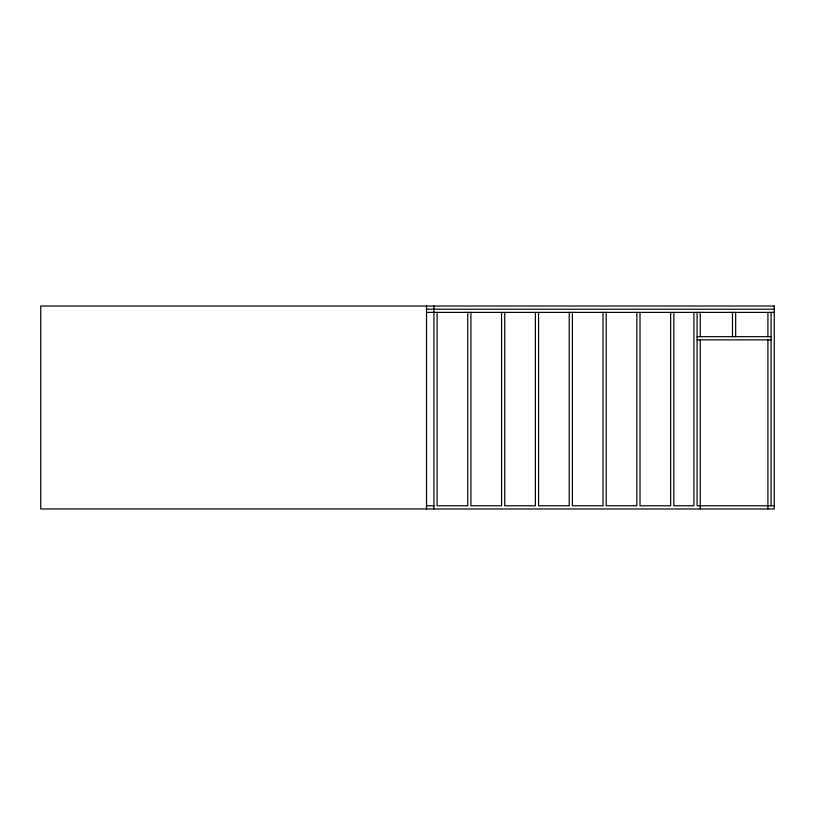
<?xml version="1.0" encoding="UTF-8"?>
<svg xmlns="http://www.w3.org/2000/svg" width="815" height="815" viewBox="0 0 815 815"><rect width="100%" height="100%" fill="white"/><g stroke="black" fill="none" stroke-linecap="round" stroke-linejoin="round"><path stroke-width="1.22" d="M426.52 309.211L774.25 309.211M426.52 312.379L774.25 312.379M697.1 336.687L771.082 336.687M697.1 339.855L771.082 339.855M426.52 505.789L433.926 505.789M774.25 505.789L697.1 505.789L697.1 312.379M771.082 312.379L771.082 505.789M767.913 312.379L767.913 336.687M767.913 339.855L767.913 508.968M735.67 312.379L735.67 336.687M732.502 312.379L732.502 336.687M700.268 312.379L700.268 336.687M700.268 339.855L700.268 508.968M693.922 312.379L693.922 505.789L673.842 505.789L673.842 312.379M670.674 312.379L670.674 505.789L640.019 505.789L640.019 312.379M636.851 312.379L636.851 505.789L606.197 505.789L606.197 312.379M603.029 312.379L603.029 505.789L572.375 505.789L572.375 312.379M569.206 312.379L569.206 505.789L538.562 505.789L538.562 312.379M535.384 312.379L535.384 505.789L504.74 505.789L504.74 312.379M501.561 312.379L501.561 505.789L470.917 505.789L470.917 312.379M467.749 312.379L467.749 505.789L437.095 505.789L437.095 312.379M433.926 306.032L433.926 508.968M426.52 306.032L426.52 508.968M774.25 306.032L40.75 306.032L40.75 508.968L774.25 508.968L774.25 306.032"/></g></svg>
